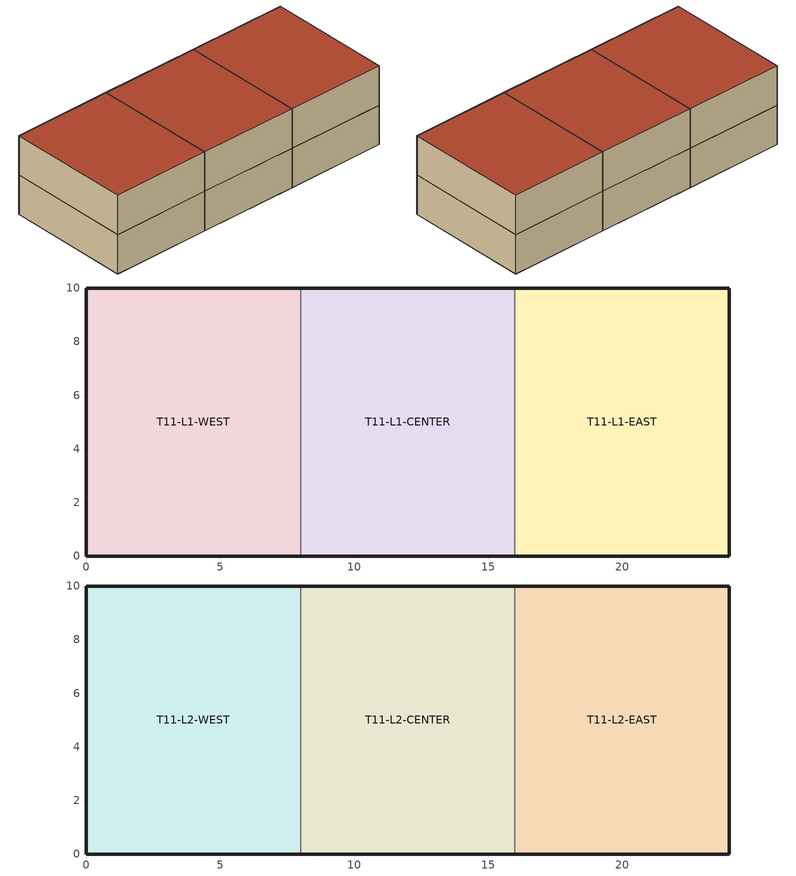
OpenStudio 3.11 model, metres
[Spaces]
T11-L1-WEST
 floor ground: 0,0 8,0 8,10 0,10 z0
 wall outside: 8,0 0,0 0,10 8,10 z0:3.2
 wall to T11-L1-CENTER: 8,10 8,0 z0:3.2
T11-L1-CENTER
 floor ground: 8,0 16,0 16,10 8,10 z0
 wall outside: 16,0 8,0 / 8,10 16,10 z0:3.2
 wall to T11-L1-EAST: 16,10 16,0 z0:3.2
T11-L1-EAST
 floor ground: 16,0 24,0 24,10 16,10 z0
 wall outside: 16,10 24,10 24,0 16,0 z0:3.2
T11-L2-WEST
 floor to T11-L1-WEST: 0,0 8,0 8,10 0,10 z3.2
 wall outside: 8,0 0,0 0,10 8,10 z3.2:6.4
 wall to T11-L2-CENTER: 8,10 8,0 z3.2:6.4
 roof outside: 0,10 8,10 8,0 0,0 z6.4
T11-L2-CENTER
 floor to T11-L1-CENTER: 8,0 16,0 16,10 8,10 z3.2
 wall outside: 16,0 8,0 / 8,10 16,10 z3.2:6.4
 wall to T11-L2-EAST: 16,10 16,0 z3.2:6.4
 roof outside: 8,10 16,10 16,0 8,0 z6.4
T11-L2-EAST
 floor to T11-L1-EAST: 16,0 24,0 24,10 16,10 z3.2
 wall outside: 16,10 24,10 24,0 16,0 z3.2:6.4
 roof outside: 16,10 24,10 24,0 16,0 z6.4
[Building]
CLI Stacked Office
[BuildingStory]
Name | Nominal Z Coordinate {m}
01_OFFICE | 0
02_OFFICE | 3.2
[ThermalZone] Use Ideal Air Loads=No
T11-L1-WEST Zone; T11-L1-CENTER Zone; T11-L1-EAST Zone; T11-L2-WEST Zone; T11-L2-CENTER Zone; T11-L2-EAST Zone
[Sizing:Zone] Zone Cooling Design Supply Air Temperature Input Method=SupplyAirTemperature; Zone Cooling Design Supply Air Temperature {C}=14; Zone Cooling Design Supply Air Temperature Difference {deltaC}=11.11; Zone Heating Design Supply Air Temperature Input Method=SupplyAirTemperature; Zone Heating Design Supply Air Temperature {C}=40; Zone Heating Design Supply Air Temperature Difference {deltaC}=11.11; Zone Cooling Design Supply Air Humidity Ratio {kg-H2O/kg-air}=0.0085; Zone Heating Design Supply Air Humidity Ratio {kg-H2O/kg-air}=0.008; Cooling Design Air Flow Method=DesignDay; Heating Design Air Flow Method=DesignDay; Account for Dedicated Outdoor Air System=No; Dedicated Outdoor Air System Control Strategy=NeutralSupplyAir; Dedicated Outdoor Air Low Setpoint Temperature for Design {C}=autosize; Dedicated Outdoor Air High Setpoint Temperature for Design {C}=autosize; Zone Load Sizing Method=Sensible Load Only No Latent Load; Zone Latent Cooling Design Supply Air Humidity Ratio Input Method=HumidityRatioDifference; Zone Cooling Design Supply Air Humidity Ratio Difference {kgWater/kgDryAir}=0.005; Zone Latent Heating Design Supply Air Humidity Ratio Input Method=HumidityRatioDifference; Zone Humidification Design Supply Air Humidity Ratio Difference {kgWater/kgDryAir}=0.005; Sizing Option=Coincident; Heating Coil Sizing Method=None; Maximum Heating Capacity To Cooling Load Sizing Ratio {W/W}=1
T11-L1-WEST Zone; T11-L1-CENTER Zone; T11-L1-EAST Zone; T11-L2-WEST Zone; T11-L2-CENTER Zone; T11-L2-EAST Zone
[Space] Part of Total Floor Area=Yes
Name | Building Story | Thermal Zone
T11-L1-WEST | 01_OFFICE | T11-L1-WEST Zone
T11-L1-CENTER | 01_OFFICE | T11-L1-CENTER Zone
T11-L1-EAST | 01_OFFICE | T11-L1-EAST Zone
T11-L2-WEST | 02_OFFICE | T11-L2-WEST Zone
T11-L2-CENTER | 02_OFFICE | T11-L2-CENTER Zone
T11-L2-EAST | 02_OFFICE | T11-L2-EAST Zone
